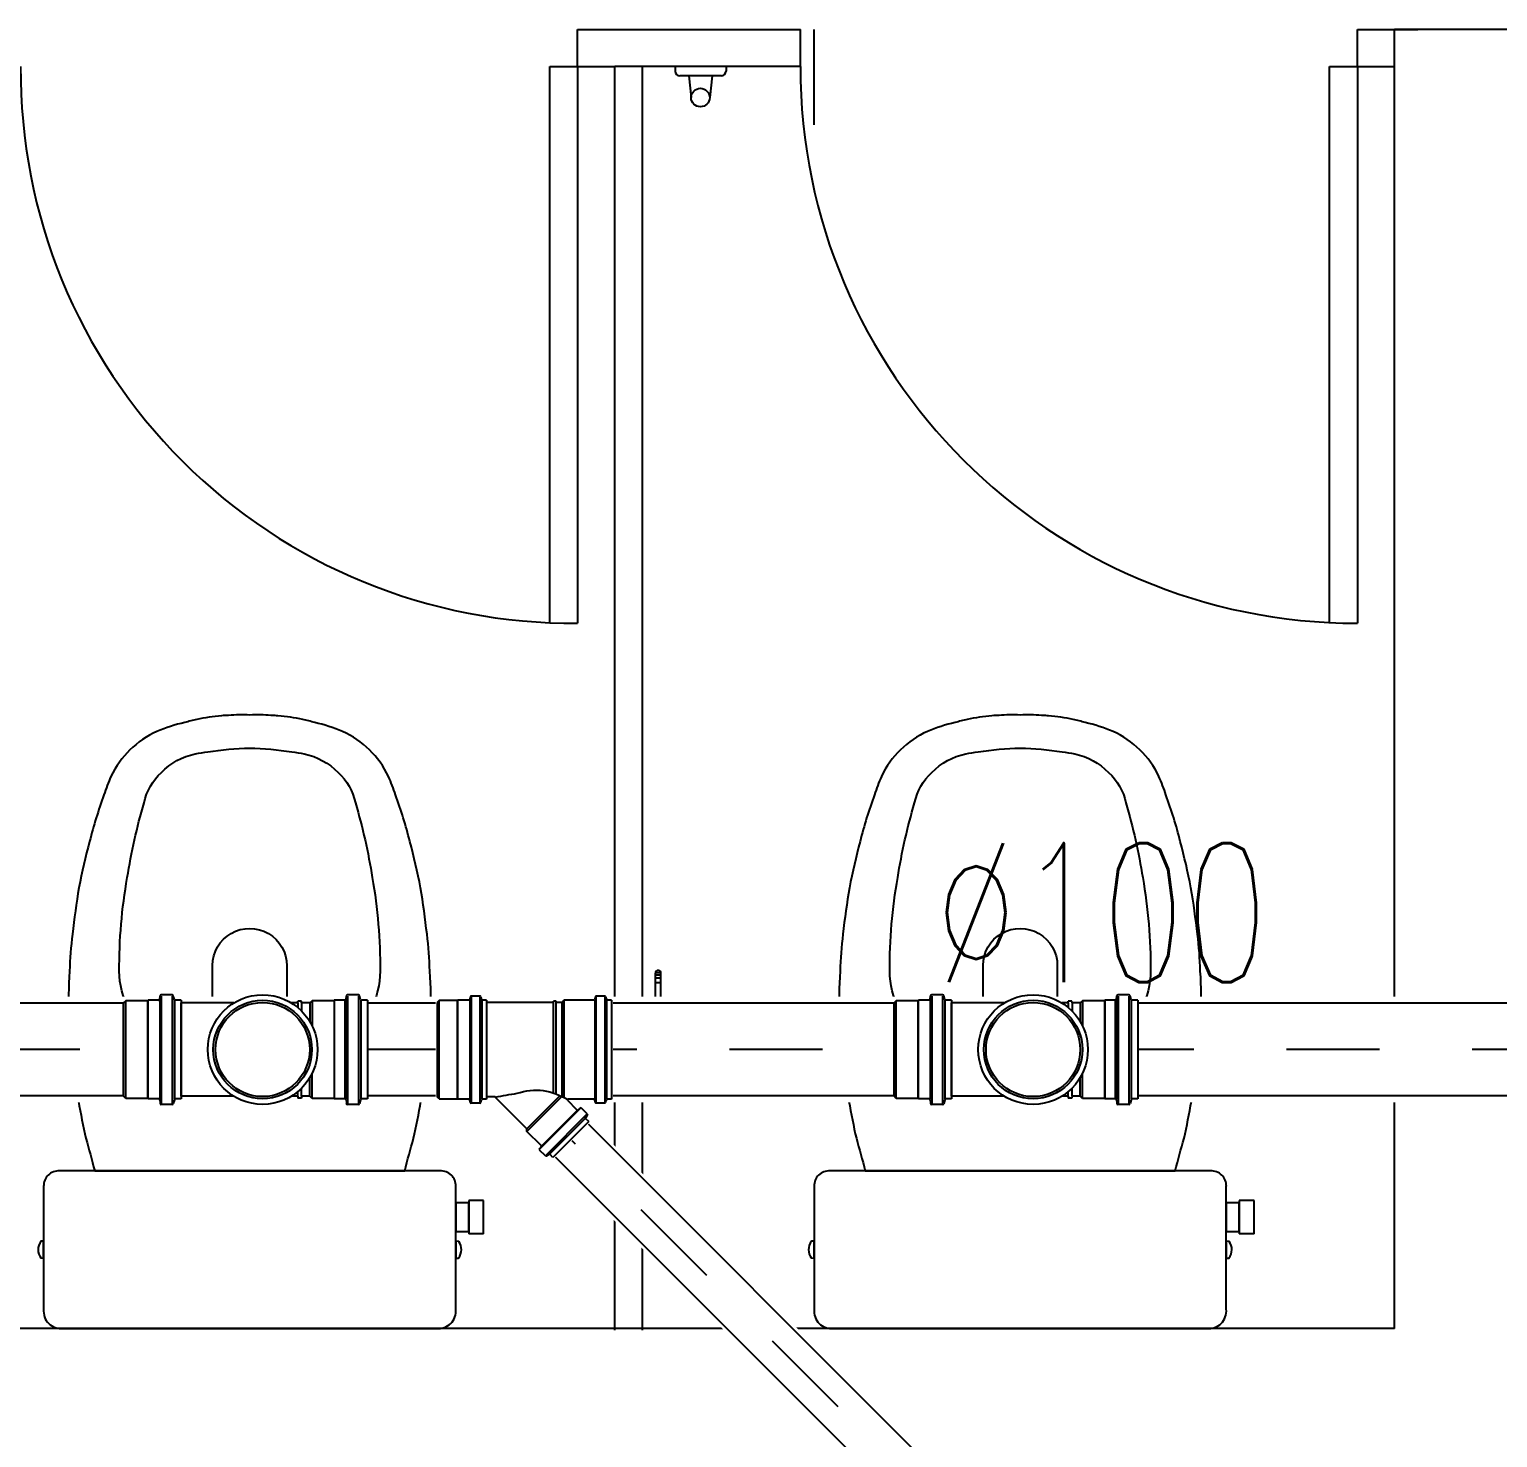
# Model space of a CAD drawing. Header units: inches. Extents: x 542787 to 543192, y 9574025 to 9574373.
# Drawn here: x 543039.925 to 543041.507, y 9574120.441 to 9574121.959 of the extents above; entities that cross this region are included whole.
import ezdxf

# ---------------------------------------------------------------- set-up
doc = ezdxf.new("R2010")
doc.units = ezdxf.units.IN
doc.header["$MEASUREMENT"] = 0
doc.linetypes.add('DASHDOT', pattern=[1, 0.5, -0.25, 0, -0.25])
for name, color, linetype in [('EIXO', 8, 'Continuous'), ('I-ARQ', 8, 'Continuous'), ('I-ESGOTO', 6, 'Continuous'), ('I-NORMO_INST', 4, 'Continuous')]:
    doc.layers.add(name, color=color, linetype=linetype)
doc.styles.add('125', font='ROMANS.SHX', dxfattribs={"width": 0.7, "height": 0.25})

# ---------------------------------------------------------------- blocks, each defined once
blk = doc.blocks.new('*U158')
at = {"color": 2}
blk.add_wipeout([(0.0201, 0.0201), (1.4558, -1.4155), (1.4155, -1.4558), (-0.0201, -0.0201)], dxfattribs=at)
for p, q in [((0.0177, 0.0177), (1.4533, -1.418)), ((-0.0177, -0.0177), (1.418, -1.4533))]:
    blk.add_line(p, q)
at = {"layer": 'EIXO', "linetype": 'DASHDOT', "ltscale": 0.01}
blk.add_line((0, 0), (1.4356, -1.4356), dxfattribs=at)
blk = doc.blocks.new('*U163')
at = {"color": 2}
blk.add_wipeout([(0, 0.0569), (5.4573, 0.0569), (5.4573, -0.0569), (0, -0.0569)], dxfattribs=at)
for p, q in [((0, 0.05), (5.4573, 0.05)), ((0, -0.05), (5.4573, -0.05))]:
    blk.add_line(p, q)
at = {"layer": 'EIXO', "linetype": 'DASHDOT', "ltscale": 0.01}
blk.add_line((0, 0), (5.4573, 0), dxfattribs=at)
blk = doc.blocks.new('A$C125A11A8')
for p, q in [((0, -0.0531), (0, 0.0531)), ((0, 0.0531), (0.0061, 0.0531)), ((0.0074, 0.0541), (0.0084, 0.0581)), ((0.0097, 0.0591), (0.0214, 0.0591)), ((0.0097, -0.0577), (0.0097, 0.0577)), ((0.0214, -0.0577), (0.0214, 0.0577)), ((0.023, 0.0543), (0.0227, 0.0578)), ((0.0244, 0.0531), (0.0357, 0.0531)), ((0.0244, -0.0531), (0.0244, 0.0531)), ((0.0357, -0.0531), (0.0357, 0.0531)), ((0.0357, 0.0531), (0.036, 0.0527)), ((0.036, 0.0527), (0.0597, 0.0527)), ((0.0597, 0.0527), (0.0597, 0.0255)), ((0.0597, 0.0527), (0.0621, 0.0503)), ((0.0621, 0.0503), (0.0709, 0.0503)), ((0.0709, 0.0503), (0.071, 0.0523)), ((0.0709, 0.0503), (0.0709, 0.0415)), ((0.071, 0.0523), (0.075, 0.0523)), ((0.0751, 0.0503), (0.075, 0.0523)), ((0.0751, 0.0503), (0.082, 0.0503)), ((0.0751, 0.0503), (0.0751, 0.0454)), ((0.1438, 0.0503), (0.2007, 0.0503)), ((0.2007, -0.0531), (0.2007, 0.0531)), ((0.2007, 0.0531), (0.2067, 0.0531)), ((0.208, 0.0541), (0.2091, 0.0581)), ((0.2104, 0.0591), (0.2221, 0.0591)), ((0.2104, -0.0577), (0.2104, 0.0577)), ((0.2221, -0.0577), (0.2221, 0.0577)), ((0.2237, 0.0543), (0.2234, 0.0578)), ((0.225, 0.0531), (0.2363, 0.0531)), ((0.2363, 0.0531), (0.2367, 0.0527)), ((0.2367, 0.0527), (0.2603, 0.0527)), ((0.2603, 0.0527), (0.2627, 0.0503)), ((0.2627, 0.0503), (0.2627, -0.0503)), ((0.0597, -0.0527), (0.0597, -0.0255)), ((0.0709, -0.0503), (0.0709, -0.0415)), ((0.0751, -0.0503), (0.0751, -0.0454)), ((0, -0.0531), (0.0061, -0.0531)), ((0.0074, -0.0541), (0.0084, -0.0581)), ((0.0097, -0.0591), (0.0214, -0.0591)), ((0.023, -0.0543), (0.0227, -0.0578)), ((0.0244, -0.0531), (0.0357, -0.0531)), ((0.0357, -0.0531), (0.036, -0.0527)), ((0.036, -0.0527), (0.0597, -0.0527)), ((0.0597, -0.0527), (0.0621, -0.0503)), ((0.0621, -0.0503), (0.0709, -0.0503)), ((0.0709, -0.0503), (0.071, -0.0523)), ((0.071, -0.0523), (0.075, -0.0523)), ((0.0751, -0.0503), (0.075, -0.0523)), ((0.0751, -0.0503), (0.082, -0.0503)), ((0.1438, -0.0503), (0.2007, -0.0503)), ((0.2007, -0.0531), (0.2067, -0.0531)), ((0.208, -0.0541), (0.2091, -0.0581)), ((0.2104, -0.0591), (0.2221, -0.0591)), ((0.2237, -0.0543), (0.2234, -0.0578)), ((0.225, -0.0531), (0.2363, -0.0531)), ((0.2363, -0.0531), (0.2367, -0.0527)), ((0.2367, -0.0527), (0.2603, -0.0527)), ((0.2603, -0.0527), (0.2627, -0.0503))]:
    blk.add_line(p, q)
at = {"color": 8}
for p, q in [((0.0071, -0.0531), (0.0071, 0.0531)), ((0.0231, -0.0531), (0.0231, 0.0531)), ((0.036, -0.0527), (0.036, 0.0527)), ((0.0621, 0.0503), (0.0621, 0.03)), ((0.2007, 0.0503), (0.2007, -0.0503)), ((0.2007, 0.0503), (0.2007, -0.0503)), ((0.2078, -0.0531), (0.2078, 0.0531)), ((0.2238, -0.0531), (0.2238, 0.0531)), ((0.2363, 0.0531), (0.2363, -0.0531)), ((0.2367, 0.0527), (0.2367, -0.0527)), ((0.2603, 0.0527), (0.2603, -0.0527)), ((0.0621, -0.0503), (0.0621, -0.03))]:
    blk.add_line(p, q, dxfattribs=at)
for radius in [0.0591, 0.0507]:
    blk.add_circle((0.1129, 0), radius)
blk.add_circle((0.1129, 0), 0.0531, dxfattribs=at)
for centre, start, end in [((0.0061, 0.0544), 270, 345), ((0.0097, 0.0577), 90, 165), ((0.0214, 0.0577), 5, 90), ((0.0244, 0.0544), 185, 270), ((0.2067, 0.0544), 270, 345), ((0.2104, 0.0577), 90, 165), ((0.2221, 0.0577), 5, 90), ((0.225, 0.0544), 185, 270), ((0.0061, -0.0544), 15, 90), ((0.0097, -0.0577), 195, 270), ((0.0214, -0.0577), 270, 355), ((0.0244, -0.0544), 90, 175), ((0.2067, -0.0544), 15, 90), ((0.2104, -0.0577), 195, 270), ((0.2221, -0.0577), 270, 355), ((0.225, -0.0544), 90, 175)]:
    blk.add_arc(centre, 0.00133, start, end)
blk = doc.blocks.new('te100100')
at = {"color": 2}
blk.add_wipeout([(0.1503, -0.0577), (0.1267, -0.0577), (0.1263, -0.058), (0.116, -0.058), (0.1159, -0.0588), (0.1103, -0.064), (0.0986, -0.064), (0.0931, -0.0598), (0.0926, -0.058), (0.0845, -0.058), (0.0845, -0.0553), (0.0333, -0.0553), (0.0015, -0.0653), (-0.0327, -0.0553), (-0.0329, -0.0573), (-0.0447, -0.0573), (-0.0449, -0.0553), (-0.0479, -0.0553), (-0.0503, -0.0577), (-0.074, -0.0577), (-0.0743, -0.058), (-0.0847, -0.058), (-0.0848, -0.0588), (-0.0904, -0.064), (-0.1021, -0.064), (-0.1075, -0.0598), (-0.108, -0.058), (-0.1118, -0.058), (-0.1118, 0.0568), (-0.108, 0.0568), (-0.1075, 0.0586), (-0.1021, 0.0628), (-0.0904, 0.0628), (-0.0848, 0.0576), (-0.0847, 0.0568), (-0.0743, 0.0568), (-0.074, 0.0565), (-0.0503, 0.0565), (-0.0479, 0.0541), (-0.0449, 0.0541), (-0.0447, 0.0561), (-0.0329, 0.0561), (-0.0327, 0.0541), (0.0001, 0.0633), (0.0333, 0.0541), (0.0845, 0.0541), (0.0845, 0.0568), (0.0926, 0.0568), (0.0931, 0.0586), (0.0986, 0.0628), (0.1103, 0.0628), (0.1159, 0.0576), (0.116, 0.0568), (0.1263, 0.0568), (0.1267, 0.0565), (0.1503, 0.0565), (0.1509, 0.0515), (0.1509, -0.0527)], dxfattribs=at)
blk.add_blockref('A$C125A11A8', (-0.1118, -0.0006), dxfattribs=at)
blk = doc.blocks.new('*U177')
at = {"color": 2}
blk.add_wipeout([(0.0546, 0.0258), (0.0549, 0.0256), (0.0549, 0.0134), (0.0593, 0.013), (0.0593, -0.0009), (0.0549, -0.002), (0.0549, -0.0076), (0.0524, -0.0076), (0.0524, -0.0765), (0.0539, -0.0766), (0.0539, -0.0825), (0.0524, -0.0827), (0.0524, -0.0867), (0.0549, -0.0892), (0.0549, -0.1211), (0.0593, -0.1215), (0.0593, -0.1354), (0.0549, -0.1365), (0.0549, -0.1421), (-0.0549, -0.1421), (-0.0549, -0.1365), (-0.0593, -0.1354), (-0.0593, -0.1215), (-0.0549, -0.1211), (-0.0549, -0.0959), (-0.0632, -0.1042), (-0.0603, -0.1076), (-0.0697, -0.1169), (-0.0736, -0.1146), (-0.0775, -0.1185), (-0.1185, -0.0775), (-0.1146, -0.0736), (-0.1169, -0.0697), (-0.1076, -0.0603), (-0.1042, -0.0632), (-0.0889, -0.0479), (-0.0861, -0.0479), (-0.0524, -0.0143), (-0.0524, -0.0076), (-0.0549, -0.0076), (-0.0549, -0.002), (-0.0593, -0.0009), (-0.0593, 0.013), (-0.0549, 0.0134), (-0.0549, 0.0256), (-0.0546, 0.0258), (-0.0546, 0.0456), (-0.0515, 0.0487), (0.0515, 0.0487), (0.0546, 0.0456)], dxfattribs=at)
for p, q in [((-0.053, 0.0449), (-0.0508, 0.0471)), ((-0.053, 0.0449), (-0.053, 0.0252)), ((0.0508, 0.0471), (-0.0508, 0.0471)), ((0.053, 0.0449), (0.0508, 0.0471)), ((0.053, 0.0252), (0.053, 0.0449)), ((-0.0533, 0.0249), (-0.053, 0.0252)), ((-0.0533, 0.0128), (-0.0533, 0.0249)), ((0.0532, 0.0249), (0.053, 0.0252)), ((0.0532, 0.0128), (0.0532, 0.0249)), ((-0.0577, 0.0012), (-0.0577, 0.0106)), ((-0.0569, 0.0002), (-0.054, -0.0006)), ((-0.0567, 0.0116), (-0.0542, 0.0118)), ((0.0566, 0.0106), (-0.0567, 0.0106)), ((0.0566, 0.0012), (-0.0567, 0.0012)), ((0.0569, 0.0002), (0.054, -0.0006)), ((0.0567, 0.0116), (0.0542, 0.0118)), ((0.0576, 0.0012), (0.0576, 0.0106)), ((-0.0854, -0.0496), (-0.0508, -0.0149)), ((-0.0533, -0.006), (-0.0533, -0.0016)), ((0.0532, -0.006), (-0.0533, -0.006)), ((-0.0508, -0.0149), (-0.0508, -0.006)), ((0.0508, -0.078), (0.0508, -0.006)), ((0.0532, -0.006), (0.0532, -0.0016)), ((-0.1144, -0.0694), (-0.1082, -0.0632)), ((-0.1068, -0.0631), (-0.1048, -0.0648)), ((-0.1034, -0.0648), (-0.0883, -0.0496)), ((-0.0883, -0.0496), (-0.0505, -0.0873)), ((-0.0883, -0.0496), (-0.0854, -0.0496)), ((-0.1162, -0.0775), (-0.1131, -0.0745)), ((-0.0775, -0.1162), (-0.1162, -0.0775)), ((-0.1145, -0.0706), (-0.113, -0.0733)), ((-0.0701, -0.1136), (-0.1136, -0.0701)), ((-0.0634, -0.1069), (-0.1069, -0.0634)), ((-0.0469, -0.078), (0.0508, -0.078)), ((-0.0469, -0.0781), (0.0523, -0.0781)), ((0.0508, -0.078), (0.0523, -0.0781)), ((0.0523, -0.0811), (0.0523, -0.0781)), ((-0.0648, -0.1034), (-0.055, -0.0936)), ((-0.0533, -0.1217), (-0.0533, -0.0943)), ((-0.0518, -0.0898), (0.0532, -0.0898)), ((-0.048, -0.0812), (0.0508, -0.0812)), ((-0.0479, -0.0811), (0.0523, -0.0811)), ((0.0508, -0.0812), (0.0523, -0.0811)), ((0.0508, -0.0874), (0.0508, -0.0812)), ((0.0532, -0.0898), (0.0508, -0.0874)), ((0.0532, -0.1217), (0.0532, -0.0898)), ((-0.0694, -0.1144), (-0.0632, -0.1082)), ((-0.0631, -0.1068), (-0.0648, -0.1048)), ((-0.0775, -0.1162), (-0.0745, -0.1131)), ((-0.0706, -0.1145), (-0.0733, -0.113)), ((-0.0577, -0.1333), (-0.0577, -0.1239)), ((-0.0567, -0.1229), (-0.0542, -0.1227)), ((0.0566, -0.1239), (-0.0567, -0.1239)), ((0.0567, -0.1229), (0.0542, -0.1227)), ((0.0576, -0.1333), (0.0576, -0.1239)), ((-0.0569, -0.1343), (-0.054, -0.1351)), ((0.0566, -0.1333), (-0.0567, -0.1333)), ((-0.0533, -0.1405), (-0.0533, -0.1361)), ((0.0532, -0.1405), (-0.0533, -0.1405)), ((0.0532, -0.1405), (0.0532, -0.1361)), ((0.0569, -0.1343), (0.054, -0.1351))]:
    blk.add_line(p, q)
at = {"color": 8}
for p, q in [((-0.053, 0.0449), (0.053, 0.0449)), ((-0.0533, 0.0249), (0.0532, 0.0249)), ((-0.053, 0.0252), (0.053, 0.0252)), ((0.0532, 0.0119), (-0.0533, 0.0119)), ((0.0532, -0.0008), (-0.0533, -0.0008)), ((0.0508, -0.006), (-0.0508, -0.006)), ((-0.0496, -0.0853), (-0.0854, -0.0496)), ((-0.0739, -0.1126), (-0.1126, -0.0739)), ((-0.0654, -0.1041), (-0.1041, -0.0654)), ((-0.0506, -0.0874), (0.0508, -0.0874)), ((0.0532, -0.1226), (-0.0533, -0.1226)), ((0.0532, -0.1353), (-0.0533, -0.1353))]:
    blk.add_line(p, q, dxfattribs=at)
blk.add_lwpolyline([(-0.0512, -0.0158, -0.013476), (-0.0471, -0.0389, -0.106485), (-0.0442, -0.0672, -0.09207), (-0.0538, -0.0935, -0.112954)], format="xyb")
blk.add_lwpolyline([(-0.0506, -0.0874), (-0.0504, -0.0874), (-0.0505, -0.0873, -0.000362)], format="xyb", close=True)
for centre, start, end in [((-0.0567, 0.0106), 95, 180), ((-0.0567, 0.0012), 180, 255), ((-0.0543, 0.0128), 275, 360), ((0.0542, 0.0128), 180, 265), ((0.0566, 0.0106), 360, 85), ((0.0566, 0.0012), 285, 360), ((-0.0543, -0.0016), 360, 75), ((-0.0518, -0.0149), 304.2682, 360), ((0.0542, -0.0016), 105, 180), ((-0.1074, -0.0639), 50, 135), ((-0.1136, -0.0701), 135, 210), ((-0.1138, -0.0738), 315, 30), ((-0.1041, -0.0641), 230, 315), ((-0.0543, -0.0943), 360, 135), ((-0.0641, -0.1041), 135, 220), ((-0.0639, -0.1074), 315, 40), ((-0.0738, -0.1138), 60, 135), ((-0.0701, -0.1136), 240, 315), ((-0.0567, -0.1239), 95, 180), ((-0.0543, -0.1217), 275, 360), ((0.0542, -0.1217), 180, 265), ((0.0566, -0.1239), 360, 85), ((-0.0567, -0.1333), 180, 255), ((-0.0543, -0.1361), 360, 75), ((0.0542, -0.1361), 105, 180), ((0.0566, -0.1333), 285, 360)]:
    blk.add_arc(centre, 0.001, start, end)

msp = doc.modelspace()

# ---------------------------------------------------------------- linework, layer by layer
at = {"layer": 'I-ARQ'}
for p, q in [((543040.516, 9574121.9189), (543040.516, 9574121.9589)), ((543040.516, 9574121.9589), (543040.556, 9574121.9589)), ((543040.556, 9574121.9589), (543040.586, 9574121.9589)), ((543040.556, 9574121.9589), (543040.586, 9574121.9589)), ((543040.566, 9574121.9589), (543040.756, 9574121.9589)), ((543040.756, 9574121.9189), (543040.756, 9574121.9589)), ((543040.771, 9574121.8561), (543040.771, 9574121.9589)), ((543041.356, 9574121.9189), (543041.356, 9574121.9589)), ((543041.356, 9574121.9589), (543041.366, 9574121.9589)), ((543041.366, 9574121.9589), (543041.396, 9574121.9589)), ((543041.366, 9574121.9589), (543041.396, 9574121.9589)), ((543041.391, 9574121.9589), (543041.396, 9574121.9589)), ((543041.3913, 9574121.9589), (543041.4213, 9574121.9589)), ((543041.396, 9574121.9189), (543041.396, 9574121.9589)), ((543045.091, 9574121.9589), (543041.396, 9574121.9589)), ((543040.486, 9574121.9189), (543040.516, 9574121.9189)), ((543040.486, 9574121.3189), (543040.486, 9574121.9189)), ((543040.516, 9574121.9189), (543040.556, 9574121.9189)), ((543040.516, 9574121.9189), (543040.516, 9574121.3189)), ((543040.556, 9574120.557), (543040.556, 9574121.9189)), ((543040.756, 9574121.9189), (543040.556, 9574121.9189)), ((543040.586, 9574120.557), (543040.586, 9574121.9189)), ((543040.6211, 9574121.9189), (543040.6211, 9574121.9139)), ((543040.6759, 9574121.9189), (543040.6211, 9574121.9189)), ((543040.6759, 9574121.9189), (543040.6759, 9574121.9139)), ((543041.326, 9574121.9189), (543041.356, 9574121.9189)), ((543041.326, 9574121.3189), (543041.326, 9574121.9189)), ((543041.356, 9574121.9189), (543041.396, 9574121.9189)), ((543041.356, 9574121.9189), (543041.356, 9574121.3189)), ((543041.396, 9574120.5589), (543041.396, 9574121.9189)), ((543041.396, 9574121.9189), (543041.396, 9574121.9189)), ((543041.396, 9574121.9089), (543041.396, 9574121.9189)), ((543040.6709, 9574121.9089), (543040.6261, 9574121.9089)), ((543040.6358, 9574121.9089), (543040.6383, 9574121.8854)), ((543040.6609, 9574121.9089), (543040.6583, 9574121.8854)), ((543040.5998, 9574120.8705), (543040.5998, 9574120.9419)), ((543040.5998, 9574120.9402), (543040.6058, 9574120.9402)), ((543040.5998, 9574120.937), (543040.6058, 9574120.937)), ((543040.5999, 9574120.9427), (543040.6056, 9574120.9427)), ((543040.6058, 9574120.8705), (543040.6058, 9574120.9419)), ((543040.5998, 9574120.9319), (543040.6058, 9574120.9319)), ((543040.5881, 9574120.8739), (543040.5881, 9574120.8439)), ((543040.6175, 9574120.8705), (543040.5881, 9574120.8705)), ((543040.6175, 9574120.8718), (543040.6175, 9574120.846)), ((543040.621, 9574120.8718), (543040.621, 9574120.846)), ((543040.6175, 9574120.8473), (543040.5881, 9574120.8473)), ((543040.5998, 9574120.8212), (543040.5998, 9574120.8473)), ((543040.6058, 9574120.8212), (543040.6058, 9574120.8473)), ((543040.5998, 9574120.8312), (543040.6058, 9574120.8312)), ((543040.5998, 9574120.8271), (543040.6058, 9574120.8271)), ((543040.5998, 9574120.825), (543040.6058, 9574120.825)), ((543040.3678, 9574120.7289), (543039.9578, 9574120.7289)), ((543041.1978, 9574120.7289), (543040.7878, 9574120.7289)), ((543039.9408, 9574120.7122), (543039.9408, 9574120.5797)), ((543040.3848, 9574120.5797), (543040.3848, 9574120.7122)), ((543040.7708, 9574120.7122), (543040.7708, 9574120.5797)), ((543041.2148, 9574120.5797), (543041.2148, 9574120.7122)), ((543041.396, 9574120.5589), (543038.921, 9574120.5589)), ((543039.9616, 9574120.5589), (543040.364, 9574120.5589)), ((543040.7916, 9574120.5589), (543041.194, 9574120.5589))]:
    msp.add_line(p, q, dxfattribs=at)
at = {"layer": 'I-ARQ', "linetype": 'ByBlock'}
for p, q in [((543040.3988, 9574120.6969), (543040.3988, 9574120.6609)), ((543040.4148, 9574120.6969), (543040.3988, 9574120.6969)), ((543040.4148, 9574120.6609), (543040.4148, 9574120.6969)), ((543041.2288, 9574120.6969), (543041.2288, 9574120.6609)), ((543041.2448, 9574120.6969), (543041.2288, 9574120.6969)), ((543041.2448, 9574120.6609), (543041.2448, 9574120.6969)), ((543040.4148, 9574120.6609), (543040.3988, 9574120.6609)), ((543041.2448, 9574120.6609), (543041.2288, 9574120.6609))]:
    msp.add_line(p, q, dxfattribs=at)
at = {"layer": 'I-ARQ'}
for points in [[(543040.3298, 9574120.7289, -0.003882), (543040.3393, 9574120.7639, 0.024258), (543040.3533, 9574120.8439, 0.02486), (543040.3573, 9574120.8939, 0.033324), (543040.3568, 9574120.9439, 0.02486), (543040.3538, 9574120.9839, 0.012268), (543040.3468, 9574121.0339, 0.015806), (543040.3353, 9574121.0839, 0.026699), (543040.3198, 9574121.1339, 0.021919), (543040.3123, 9574121.1539, 0.174675), (543040.2628, 9574121.2024, 0.045452), (543040.2328, 9574121.2119, 0.022856), (543040.22, 9574121.2151, 0.041289), (543040.1932, 9574121.2191, 0.039166), (543040.1875, 9574121.2195, 0.012899), (543040.1857, 9574121.2195, 0.04333), (543040.1628, 9574121.2199, 0.04333), (543040.14, 9574121.2195, 0.052091), (543040.1324, 9574121.2191, 0.041289), (543040.1057, 9574121.2151, 0.022856), (543040.0928, 9574121.2119, 0.045452), (543040.0628, 9574121.2024, 0.174675), (543040.0133, 9574121.1539, 0.021919), (543040.0058, 9574121.1339, 0.026699), (543039.9903, 9574121.0839, 0.015806), (543039.9788, 9574121.0339, 0.012268), (543039.9718, 9574120.9839, 0.02486), (543039.9688, 9574120.9439, 0.033324), (543039.9683, 9574120.8939, 0.02486), (543039.9723, 9574120.8439, 0.024258), (543039.9863, 9574120.7639, -0.003882), (543039.9958, 9574120.7289)], [(543041.1598, 9574120.7289, -0.003882), (543041.1693, 9574120.7639, 0.024258), (543041.1833, 9574120.8439, 0.02486), (543041.1873, 9574120.8939, 0.033324), (543041.1868, 9574120.9439, 0.02486), (543041.1838, 9574120.9839, 0.012268), (543041.1768, 9574121.0339, 0.015806), (543041.1653, 9574121.0839, 0.026699), (543041.1498, 9574121.1339, 0.021919), (543041.1423, 9574121.1539, 0.174675), (543041.0928, 9574121.2024, 0.045452), (543041.0628, 9574121.2119, 0.022856), (543041.05, 9574121.2151, 0.041289), (543041.0232, 9574121.2191, 0.039166), (543041.0175, 9574121.2195, 0.012899), (543041.0157, 9574121.2195, 0.04333), (543040.9928, 9574121.2199, 0.04333), (543040.97, 9574121.2195, 0.052091), (543040.9624, 9574121.2191, 0.041289), (543040.9357, 9574121.2151, 0.022856), (543040.9228, 9574121.2119, 0.045452), (543040.8928, 9574121.2024, 0.174675), (543040.8433, 9574121.1539, 0.021919), (543040.8358, 9574121.1339, 0.026699), (543040.8203, 9574121.0839, 0.015806), (543040.8088, 9574121.0339, 0.012268), (543040.8018, 9574120.9839, 0.02486), (543040.7988, 9574120.9439, 0.033324), (543040.7983, 9574120.8939, 0.02486), (543040.8023, 9574120.8439, 0.024258), (543040.8163, 9574120.7639, -0.003882), (543040.8258, 9574120.7289)], [(543040.0593, 9574120.8716, -0.234638), (543040.0223, 9574120.9439, -0.044666), (543040.0309, 9574121.0449, -0.031515), (543040.049, 9574121.1254, -0.151063), (543040.0676, 9574121.1582, -0.148094), (543040.1041, 9574121.1781, -0.031073), (543040.1177, 9574121.1803, -0.035055), (543040.1628, 9574121.1844, -0.035055), (543040.208, 9574121.1803, -0.031073), (543040.2216, 9574121.1781, -0.148094), (543040.258, 9574121.1582, -0.151063), (543040.2767, 9574121.1254, -0.031515), (543040.2948, 9574121.0449, -0.044666), (543040.3033, 9574120.9439, -0.234638), (543040.2664, 9574120.8716, -0.129345), (543040.2237, 9574120.8545, -0.041331), (543040.1628, 9574120.8499, -0.041331), (543040.102, 9574120.8545, -0.129345)], [(543040.8893, 9574120.8716, -0.234638), (543040.8523, 9574120.9439, -0.044666), (543040.8609, 9574121.0449, -0.031515), (543040.879, 9574121.1254, -0.151063), (543040.8976, 9574121.1582, -0.148094), (543040.9341, 9574121.1781, -0.031073), (543040.9477, 9574121.1803, -0.035055), (543040.9928, 9574121.1844, -0.035055), (543041.038, 9574121.1803, -0.031073), (543041.0516, 9574121.1781, -0.148094), (543041.088, 9574121.1582, -0.151063), (543041.1067, 9574121.1254, -0.031515), (543041.1248, 9574121.0449, -0.044666), (543041.1333, 9574120.9439, -0.234638), (543041.0964, 9574120.8716, -0.129345), (543041.0537, 9574120.8545, -0.041331), (543040.9928, 9574120.8499, -0.041331), (543040.932, 9574120.8545, -0.129345)]]:
    msp.add_lwpolyline(points, format="xyb", close=True, dxfattribs=at)
at = {"layer": 'I-ARQ', "linetype": 'ByBlock'}
for points in [[(543040.1228, 9574120.8849), (543040.1228, 9574120.9501, -1.002091), (543040.2028, 9574120.9499), (543040.2028, 9574120.8849, -0.054282), (543040.1628, 9574120.8805, -0.054282), (543040.1228, 9574120.8849, 1.56536)], [(543040.9528, 9574120.8849), (543040.9528, 9574120.9501, -1.002091), (543041.0328, 9574120.9499), (543041.0328, 9574120.8849, -0.054282), (543040.9928, 9574120.8805, -0.054282), (543040.9528, 9574120.8849, 1.56536)]]:
    msp.add_lwpolyline(points, format="xyb", dxfattribs=at)
for points in [[(543040.3988, 9574120.6634), (543040.3988, 9574120.6944), (543040.3848, 9574120.6944), (543040.3848, 9574120.6634)], [(543041.2288, 9574120.6634), (543041.2288, 9574120.6944), (543041.2148, 9574120.6944), (543041.2148, 9574120.6634)]]:
    msp.add_lwpolyline(points, close=True, dxfattribs=at)
for points in [[(543039.9408, 9574120.6349), (543039.9408, 9574120.6529), (543039.9379, 9574120.6529, 0.197763), (543039.9378, 9574120.6528, 0.161404), (543039.9348, 9574120.6438, 0.158802), (543039.9378, 9574120.635, 0.197763), (543039.9379, 9574120.6349)], [(543040.3877, 9574120.6349, 0.197763), (543040.3879, 9574120.635, 0.15883), (543040.3908, 9574120.6438, 0.161377), (543040.3879, 9574120.6528, 0.197763), (543040.3877, 9574120.6529), (543040.3848, 9574120.6529), (543040.3848, 9574120.6349)], [(543040.7708, 9574120.6349), (543040.7708, 9574120.6529), (543040.7679, 9574120.6529, 0.197763), (543040.7678, 9574120.6528, 0.161404), (543040.7648, 9574120.6438, 0.158802), (543040.7678, 9574120.635, 0.197763), (543040.7679, 9574120.6349)], [(543041.2177, 9574120.6349, 0.197763), (543041.2179, 9574120.635, 0.15883), (543041.2208, 9574120.6438, 0.161377), (543041.2179, 9574120.6528, 0.197763), (543041.2177, 9574120.6529), (543041.2148, 9574120.6529), (543041.2148, 9574120.6349)]]:
    msp.add_lwpolyline(points, format="xyb", close=True, dxfattribs=at)
at = {"layer": 'I-ARQ'}
for centre, radius in [((543040.6483, 9574121.8854), 0.01), ((543040.6028, 9574120.8212), 0.003)]:
    msp.add_circle(centre, radius, dxfattribs=at)
for centre, radius, start, end in [((543040.5118, 9574121.9147), 0.5958, 179.5965, 270.4035), ((543041.356, 9574121.9189), 0.6, 180, 270), ((543040.6261, 9574121.9139), 0.005, 180, 270), ((543040.6709, 9574121.9139), 0.005, 270, 0), ((543040.6028, 9574120.9419), 0.003, 0, 180), ((543040.587, 9574120.8742), 0.00108, 342.7498, 197.2502), ((543040.6192, 9574120.8714), 0.00182, 13.2763, 166.7237), ((543040.587, 9574120.8436), 0.00108, 162.7498, 17.2502), ((543040.6192, 9574120.8464), 0.00182, 193.2763, 346.7237), ((543039.9572, 9574120.7125), 0.0164, 87.826, 181.2974), ((543040.3685, 9574120.7125), 0.0164, 358.7026, 92.174), ((543040.7872, 9574120.7125), 0.0164, 87.826, 181.2974), ((543041.1985, 9574120.7125), 0.0164, 358.7026, 92.174), ((543039.9597, 9574120.5778), 0.019, 174.255, 275.745), ((543040.3659, 9574120.5778), 0.019, 264.255, 5.745), ((543040.7897, 9574120.5778), 0.019, 174.255, 275.745), ((543041.1959, 9574120.5778), 0.019, 264.255, 5.745)]:
    msp.add_arc(centre, radius, start, end, dxfattribs=at)

# ---------------------------------------------------------------- next in the draw order: block references
at = {"layer": 'I-ESGOTO', "rotation": 180}
msp.add_blockref('*U158', (543041.928, 9574119.3433), dxfattribs=at)

# ---------------------------------------------------------------- next in the draw order: block references
at = {"layer": 'I-ESGOTO', "color": 2, "rotation": 180}
msp.add_blockref('*U163', (543042.9797, 9574120.8595), dxfattribs=at)

# ---------------------------------------------------------------- next in the draw order: block references
for p in [(543040.1778, 9574120.8589), (543041.0078, 9574120.8589)]:
    msp.add_blockref('te100100', p, dxfattribs=at)
at = {"layer": 'I-ESGOTO', "rotation": 90}
msp.add_blockref('*U177', (543040.4119, 9574120.8595), dxfattribs=at)

# ---------------------------------------------------------------- next in the draw order: texts
at = {"layer": 'I-NORMO_INST', "style": '125', "width": 0.7}
msp.add_text('%%C100', height=0.15, dxfattribs=at).set_placement((543040.9003, 9574120.9321))

doc.saveas('drawing.dxf')
